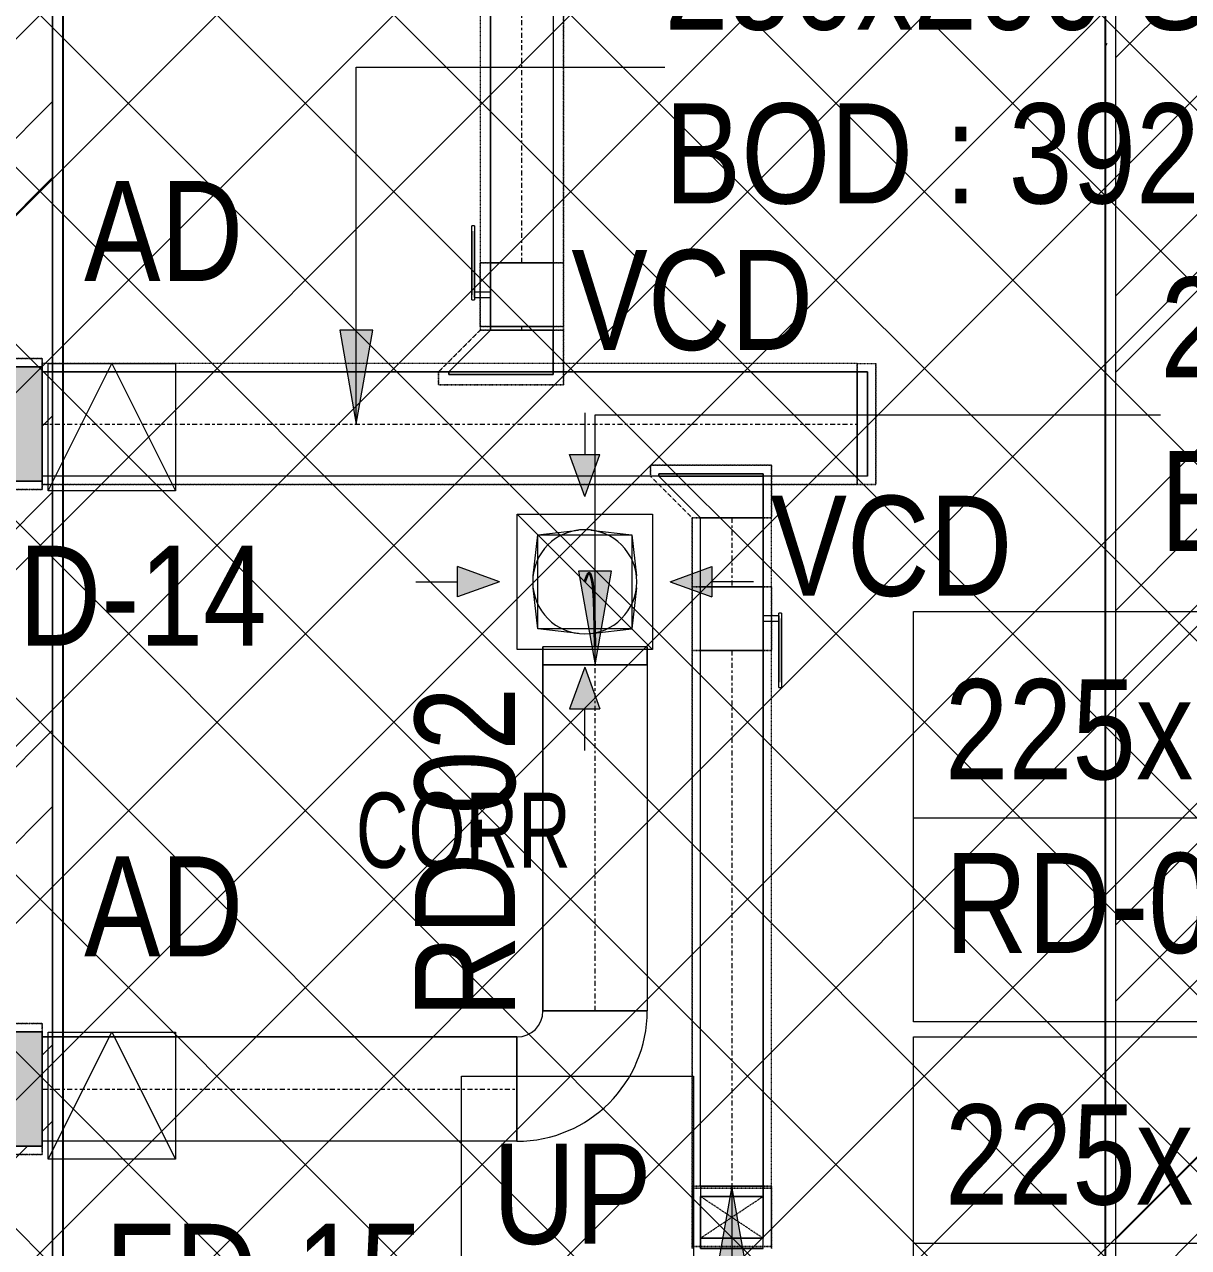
# Model space of a CAD drawing. Header units: inches. Extents: x -83664 to 20107, y -47222 to 19398.
# Drawn here: x -45640 to -42847, y -33235 to -30301 of the extents above; entities that cross this region are included whole.
import ezdxf

# ---------------------------------------------------------------- set-up
doc = ezdxf.new("R2010")
doc.units = ezdxf.units.IN
doc.header["$MEASUREMENT"] = 0
for name, pattern in [('Center', [29.999999, 12, -6, 6, -6]), ('Hidden 0_50', [1.0584, 0.5292, -0.5292]), ('Hidden 1_5', [2.2, 1.5, -0.7])]:
    doc.linetypes.add(name, pattern=pattern)
for name, color, linetype, lineweight, true_color in [('A-DETL', 7, 'Continuous', 18, 0x00a600), ('FF ROOM TAG_dwg', 7, 'Continuous', 9, 0x767676), ('M-HVAC-DUCT', 7, 'Continuous', 9, 0xffe97f)]:
    doc.layers.add(name, color=color, linetype=linetype, lineweight=lineweight, true_color=true_color)
for name, color, linetype, lineweight in [('A-DETL-GENF', 7, 'Continuous', 9), ('A-WALL', 7, 'Continuous', 9), ('A-WALL-PATT', 7, 'Continuous', 25), ('G-ANNO-TEXT', 7, 'Continuous', 9), ('M-HVAC-CDFF', 7, 'Continuous', 9), ('M-HVAC-DUCT-ANNO', 7, 'Continuous', 9), ('M-HVAC-DUCT-CNTR', 7, 'Center', 9), ('M-HVAC-DUCT-IDEN', 7, 'Continuous', 18), ('ROOM TAG', 7, 'Continuous', 9)]:
    doc.layers.add(name, color=color, linetype=linetype, lineweight=lineweight)
doc.styles.add('Arial Narrow_20', font='ARIALN.TTF', dxfattribs={"width": 0.85, "height": 4572})
doc.styles.add('Arial Narrow_21', font='ARIALN.TTF', dxfattribs={"height": 240})
pattern_1 = [(0, (0, 0), (1219.2, 304.8), [50.292, -864.108, 50.292, -864.108, -4876.8]), (0, (0, 0), (1219.2, 304.8), [-1828.8, 50.292, -1778.508, 50.292, -864.108, -2133.6]), (0, (0, 0), (1219.2, 304.8), [-4572, 50.292, -559.308, 50.292, -1473.708]), (120, (457.2, 152.4), (-873.56454, 903.4582), [50.292, -864.108, 50.292, -864.108, -4876.8]), (120, (457.2, 152.4), (-873.56454, 903.4582), [-1828.8, 50.292, -1778.508, 50.292, -864.108, -2133.6]), (120, (457.2, 152.4), (-873.56454, 903.4582), [-4572, 50.292, -559.308, 50.292, -1473.708]), (240, (609.6, 762), (-345.63546, -1208.2582), [50.292, -864.108, 50.292, -864.108, -4876.8]), (240, (609.6, 762), (-345.63546, -1208.2582), [-1828.8, 50.292, -1778.508, 50.292, -864.108, -2133.6]), (240, (609.6, 762), (-345.63546, -1208.2582), [-4572, 50.292, -559.308, 50.292, -1473.708])]
pattern_2 = [(45, (0, 0), (-377.1708, 377.1708), []), (45, (0, 571.5), (-377.1708, 377.1708), [])]

# ---------------------------------------------------------------- blocks, each defined once
blk = doc.blocks.new('M_Rectangular Endcap - Standard-V68-FIRST FLOOR AC CONDITIONING LAYOUT - PART A')
at = {"layer": 'M-HVAC-DUCT', "color": 30, "true_color": 0xff7f00}
for p, q in [((0, 125), (0, -125)), ((0, -125), (0, 125)), ((0, 125), (25, 125)), ((25, 125), (0, 125)), ((25, 125), (25, -125)), ((25, -125), (25, 125)), ((25, -125), (0, -125)), ((25, -125), (0, -125))]:
    blk.add_line(p, q, dxfattribs=at)
blk = doc.blocks.new('M_Rectangular Tap - Beveled - Standard-V84-FIRST FLOOR AC CONDITIONING LAYOUT - PART A')
at = {"layer": 'M-HVAC-DUCT', "color": 30, "true_color": 0xff7f00}
for p, q in [((100, 75), (-6.096, 75)), ((-6.096, 75), (100, 75)), ((-6.096, 75), (-6.096, -175)), ((-6.096, -175), (-6.096, 75)), ((100, 75), (100, -75)), ((100, -75), (100, 75)), ((0, -175), (100, -75)), ((0, -175), (100, -75)), ((-6.096, -175), (0, -175)), ((0, -175), (-6.096, -175))]:
    blk.add_line(p, q, dxfattribs=at)
blk = doc.blocks.new('M_Rectangular Tap - Beveled - Standard-V85-FIRST FLOOR AC CONDITIONING LAYOUT - PART A')
at = {"layer": 'M-HVAC-DUCT', "color": 30, "true_color": 0xff7f00}
for p, q in [((0, 175), (-6.096, 175)), ((-6.096, -75), (-6.096, 175)), ((-6.096, 175), (-6.096, -75)), ((-6.096, 175), (0, 175)), ((100, 75), (0, 175)), ((100, 75), (0, 175)), ((100, 75), (100, -75)), ((100, -75), (100, 75)), ((-6.096, -75), (100, -75)), ((100, -75), (-6.096, -75))]:
    blk.add_line(p, q, dxfattribs=at)
blk = doc.blocks.new('TEMW-ME-DMP-Volume Control Damper - Standard-7421030-FIRST FLOOR AC CONDITIONING LAYOUT - PART A')
at = {"layer": 'M-HVAC-DUCT', "color": 30, "true_color": 0xff7f00}
for p, q in [((-165.1, 113.1), (-165.1, 119.45)), ((-152.4, 119.45), (-165.1, 119.45)), ((0, 119.45), (-152.4, 119.45)), ((-152.4, 119.45), (0, 119.45)), ((12.7, 119.45), (0, 119.45)), ((12.7, 119.45), (12.7, 113.1)), ((-165.1, 113.1), (-152.4, 113.1)), ((0, 113.1), (-152.4, 113.1)), ((-152.4, 113.1), (0, 113.1)), ((-6.35, 75), (-6.35, 113.1)), ((6.35, 113.1), (-6.35, 113.1)), ((6.35, 113.1), (-6.35, 113.1)), ((0, 113.1), (12.7, 113.1)), ((6.35, 113.1), (6.35, 75)), ((-76.2, 75), (-76.2, -75)), ((-76.2, -75), (-76.2, 75)), ((76.2, 75), (-76.2, 75)), ((-76.2, 75), (76.2, 75)), ((-76.2, 75), (76.2, 75)), ((-6.35, 75), (6.35, 75)), ((-6.35, 75), (6.35, 75)), ((76.2, 75), (76.2, -75)), ((76.2, -75), (76.2, 75)), ((-76.2, -75), (76.2, -75)), ((-76.2, -75), (76.2, -75)), ((-76.2, -75), (76.2, -75))]:
    blk.add_line(p, q, dxfattribs=at)
blk = doc.blocks.new('GCE-DA-Fire Damper-Rectangular - Standard-V115-FIRST FLOOR AC CONDITIONING LAYOUT - PART A')
at = {"layer": 'A-DETL-GENF', "true_color": 0xff7f00}
blk.add_hatch(color=30, dxfattribs=at).paths.add_polyline_path([(75, -137), (-75, -137), (-75, 137), (75, 137)])
at = {"layer": 'A-DETL-GENF', "color": 30, "true_color": 0xff7f00}
for p, q in [((75, 137), (-75, 137)), ((-75, 137), (-75, -137)), ((75, -137), (75, 137)), ((-75, -137), (75, -137))]:
    blk.add_line(p, q, dxfattribs=at)
at = {"layer": 'M-HVAC-DUCT', "color": 30, "true_color": 0xff7f00}
for p, q in [((-75, -137), (-75, 137)), ((-75, 137), (75, 137)), ((75, 137), (75, -137)), ((75, -137), (-75, -137))]:
    blk.add_line(p, q, dxfattribs=at)
blk = doc.blocks.new('GCE-AT-Return Air Rectangular Diffuser - 225x225-V81-FIRST FLOOR AC CONDITIONING LAYOUT - PART A')
at = {"layer": 'A-DETL-GENF', "true_color": 0xff00ff}
for points in [[(0, 205), (36.4, 305), (-36.4, 305)], [(-305, -36.4), (-205, 0), (-305, 36.4)], [(305, -36.4), (305, 36.4), (205, 0)], [(36.4, -305), (0, -205), (-36.4, -305)]]:
    blk.add_hatch(color=6, dxfattribs=at).paths.add_polyline_path(points)
at = {"layer": 'A-DETL-GENF', "color": 6, "true_color": 0xff00ff}
for p, q in [((0, 405), (0, 305)), ((0, 205), (-36.4, 305)), ((-36.4, 305), (36.4, 305)), ((0, 205), (36.4, 305)), ((-162.5, 162.5), (162.5, 162.5)), ((-162.5, -162.5), (-162.5, 162.5)), ((-162.5, 162.5), (162.5, -162.5)), ((162.5, 162.5), (162.5, -162.5)), ((-205, 0), (-305, 36.4)), ((-305, -36.4), (-305, 36.4)), ((205, 0), (305, 36.4)), ((305, 36.4), (305, -36.4)), ((405, 0), (305, 0)), ((-405, 0), (-305, 0)), ((-205, 0), (-305, -36.4)), ((205, 0), (305, -36.4)), ((162.5, -162.5), (-162.5, -162.5)), ((0, -205), (-36.4, -305)), ((0, -205), (36.4, -305)), ((-36.4, -305), (36.4, -305)), ((0, -405), (0, -305))]:
    blk.add_line(p, q, dxfattribs=at)
blk = doc.blocks.new('GCE-DA-Fire Damper-Rectangular - Standard-8295433-FIRST FLOOR AC CONDITIONING LAYOUT - PART A')
at = {"layer": 'A-DETL-GENF', "true_color": 0xff00ff}
blk.add_hatch(color=6, dxfattribs=at).paths.add_polyline_path([(75, -137), (-75, -137), (-75, 137), (75, 137)])
at = {"layer": 'A-DETL-GENF', "color": 6, "true_color": 0xff00ff}
for p, q in [((75, 137), (-75, 137)), ((-75, 137), (-75, -137)), ((75, -137), (75, 137)), ((-75, -137), (75, -137))]:
    blk.add_line(p, q, dxfattribs=at)
at = {"layer": 'M-HVAC-DUCT', "color": 6, "true_color": 0xff00ff}
for p, q in [((-75, -137), (-75, 137)), ((-75, 137), (75, 137)), ((75, 137), (75, -137)), ((75, -137), (-75, -137))]:
    blk.add_line(p, q, dxfattribs=at)
blk = doc.blocks.new('M_Rectangular Elbow - Radius - 0_75 W-7691969-FIRST FLOOR AC CONDITIONING LAYOUT - PART A')
at = {"layer": 'M-HVAC-DUCT', "color": 30, "true_color": 0xff7f00}
for p, q in [((107588.7, 65284.9), (107438.7, 65284.9)), ((107438.7, 65284.9), (107588.7, 65284.9)), ((107438.7, 65284.9), (107438.7, 65259.9)), ((107438.7, 65284.9), (107438.7, 65159.9)), ((107588.7, 65259.9), (107588.7, 65284.9)), ((107588.7, 65284.9), (107588.7, 65159.9)), ((107438.7, 65159.9), (107438.7, 65259.9)), ((107438.7, 65259.9), (107588.7, 65259.9)), ((107588.7, 65259.9), (107588.7, 65159.9)), ((107438.7, 65159.9), (107588.7, 65159.9)), ((107588.7, 65159.9), (107438.7, 65159.9))]:
    blk.add_line(p, q, dxfattribs=at)
blk = doc.blocks.new('M_Rectangular Elbow - Radius - 0_75 W-V146-FIRST FLOOR AC CONDITIONING LAYOUT - PART A')
at = {"layer": 'M-HVAC-DUCT', "color": 30, "true_color": 0xff7f00}
for p, q in [((107588.7, 65259.9), (107438.7, 65259.9)), ((107438.7, 65259.9), (107438.7, 65159.9)), ((107438.7, 65134.9), (107438.7, 65259.9)), ((107588.7, 65159.9), (107588.7, 65259.9)), ((107588.7, 65134.9), (107588.7, 65259.9)), ((107588.7, 65159.9), (107438.7, 65159.9)), ((107438.7, 65159.9), (107588.7, 65159.9)), ((107438.7, 65159.9), (107438.7, 65134.9)), ((107438.7, 65134.9), (107588.7, 65134.9)), ((107588.7, 65134.9), (107438.7, 65134.9)), ((107588.7, 65134.9), (107588.7, 65159.9))]:
    blk.add_line(p, q, dxfattribs=at)
blk = doc.blocks.new('M_Rec Elbow - Radius - 0_75W-V147-FIRST FLOOR AC CONDITIONING LAYOUT - PART A')
at = {"layer": 'M-HVAC-DUCT', "color": 6, "true_color": 0xff00ff}
for p, q in [((-125, 187.5), (125, 187.5)), ((125, 187.5), (-125, 187.5)), ((-187.5, 125), (-187.5, -125)), ((-187.5, -125), (-187.5, 125))]:
    blk.add_line(p, q, dxfattribs=at)
for radius in [62.5, 62.5, 312.5, 312.5]:
    blk.add_arc((-187.5, 187.5), radius, 270, 0, dxfattribs=at)
blk = doc.blocks.new('M_Rec to Rnd Transition - Angle - 60 Degree-V148-FIRST FLOOR AC CONDITIONING LAYOUT - PART A')
at = {"layer": 'M-HVAC-DUCT', "color": 6, "true_color": 0xff00ff}
for p, q in [((0, 125), (43.3, 125)), ((43.3, 125), (0, 125)), ((0, 125), (0, -125)), ((0, -125), (0, 125)), ((43.3, 0), (43.3, 125)), ((43.3, 0), (43.3, 125)), ((43.3, -125), (43.3, 0)), ((43.3, -125), (43.3, 0)), ((0, -125), (43.3, -125)), ((43.3, -125), (0, -125))]:
    blk.add_line(p, q, dxfattribs=at)
blk = doc.blocks.new('M_Rectangular to Round Transition - Angle - 45 Degree-V149-FIRST FLOOR AC CONDITIONING LAYOUT - PART A')
at = {"layer": 'M-HVAC-DUCT', "color": 6, "true_color": 0xff00ff}
for p, q in [((107036.9, 66749), (107048.5, 66846.8)), ((107048.5, 66846.8), (107146.2, 66858.4)), ((107048.5, 66846.8), (107273.5, 66846.8)), ((107048.5, 66621.8), (107048.5, 66846.8)), ((107175.8, 66858.4), (107273.5, 66846.8)), ((107273.5, 66846.8), (107285.1, 66749)), ((107273.5, 66846.8), (107273.5, 66621.8)), ((107048.5, 66621.8), (107036.9, 66719.5)), ((107285.1, 66719.5), (107273.5, 66621.8)), ((107146.2, 66610.1), (107048.5, 66621.8)), ((107273.5, 66621.8), (107048.5, 66621.8)), ((107175.8, 66610.1), (107273.5, 66621.8))]:
    blk.add_line(p, q, dxfattribs=at)
for start, end in [(90, 180), (0, 90), (180, 270), (270, 0)]:
    blk.add_arc((107161, 66734.3), 125, start, end, dxfattribs=at)
blk = doc.blocks.new('TEMW-SMBZ-HO-BM-HVAC-00002_rvt-1-FIRST FLOOR AC CONDITIONING LAYOUT - PART A')
at = {"layer": 'M-HVAC-DUCT', "color": 30, "linetype": 'Hidden 0_50', "true_color": 0xff7f00}
for p, q in [((106909.8, 68799.2), (106909.8, 67499.2)), ((106909.8, 68799.2), (106909.8, 67499.2)), ((107109.8, 67499.2), (107109.8, 68799.2)), ((107109.8, 68799.2), (107109.8, 67499.2)), ((107109.8, 67499.2), (106909.8, 67499.2)), ((106909.8, 67499.2), (107109.8, 67499.2)), ((107109.8, 67499.2), (106909.8, 67499.2)), ((106909.8, 67499.2), (106909.8, 67346.8)), ((106909.8, 67346.8), (106909.8, 67499.2)), ((106909.8, 67499.2), (107109.8, 67499.2)), ((107109.8, 67346.8), (107109.8, 67499.2)), ((107109.8, 67499.2), (107109.8, 67346.8)), ((106809.8, 67237.6), (106909.8, 67337.6)), ((106909.8, 67337.6), (106809.8, 67237.6)), ((106909.8, 67346.8), (107109.8, 67346.8)), ((107109.8, 67346.8), (106909.8, 67346.8)), ((107109.8, 67346.8), (106909.8, 67346.8)), ((106909.8, 67346.8), (107109.8, 67346.8)), ((106909.8, 67346.8), (106909.8, 67337.6)), ((106909.8, 67346.8), (106909.8, 67337.6)), ((106909.8, 67337.6), (107109.8, 67337.6)), ((107109.8, 67337.6), (106909.8, 67337.6)), ((107109.8, 67337.6), (106909.8, 67337.6)), ((106909.8, 67337.6), (107109.8, 67337.6)), ((107109.8, 67337.6), (107109.8, 67346.8)), ((107109.8, 67346.8), (107109.8, 67337.6)), ((107109.8, 67337.6), (107109.8, 67206.5)), ((107109.8, 67206.5), (107109.8, 67337.6)), ((105859.4, 67269.6), (105709.4, 67269.6)), ((105709.4, 67269.6), (105859.4, 67269.6)), ((105859.4, 66955.6), (105859.4, 67269.6)), ((105859.4, 67269.6), (105859.4, 66955.6)), ((105859.4, 66967.6), (105859.4, 67257.6)), ((105859.4, 67257.6), (105859.4, 66967.6)), ((107814.2, 67257.6), (105859.4, 67257.6)), ((107814.2, 67257.6), (105859.4, 67257.6)), ((107814.2, 66967.6), (107814.2, 67257.6)), ((107814.2, 67257.6), (107814.2, 66967.6)), ((107814.2, 66967.6), (107814.2, 67257.6)), ((107814.2, 67257.6), (107814.2, 66967.6)), ((107814.2, 67257.6), (107859.2, 67257.6)), ((107814.2, 67257.6), (107859.2, 67257.6)), ((107859.2, 66967.6), (107859.2, 67257.6)), ((107859.2, 67257.6), (107859.2, 66967.6)), ((106809.8, 67206.5), (106809.8, 67237.6)), ((106809.8, 67237.6), (106809.8, 67206.5)), ((107109.8, 67206.5), (106809.8, 67206.5)), ((106809.8, 67206.5), (107109.8, 67206.5)), ((107318.7, 66987.6), (107318.7, 67013.7)), ((107318.7, 67013.7), (107608.7, 67013.7)), ((107608.7, 67013.7), (107318.7, 67013.7)), ((107318.7, 67013.7), (107318.7, 66987.6)), ((107608.7, 67013.7), (107608.7, 66887.6)), ((107608.7, 66887.6), (107608.7, 67013.7)), ((107418.7, 66887.6), (107318.7, 66987.6)), ((107318.7, 66987.6), (107418.7, 66887.6)), ((105709.4, 66955.6), (105859.4, 66955.6)), ((105859.4, 66955.6), (105709.4, 66955.6)), ((105859.4, 66967.6), (107814.2, 66967.6)), ((107814.2, 66967.6), (105859.4, 66967.6)), ((107859.2, 66967.6), (107814.2, 66967.6)), ((107814.2, 66967.6), (107859.2, 66967.6)), ((107608.7, 66887.6), (107418.7, 66887.6)), ((107418.7, 66887.6), (107608.7, 66887.6)), ((107418.7, 66887.6), (107608.7, 66887.6)), ((107608.7, 66887.6), (107418.7, 66887.6)), ((107418.7, 66887.6), (107418.7, 66722.3)), ((107418.7, 66722.3), (107418.7, 66887.6)), ((107608.7, 66722.3), (107608.7, 66887.6)), ((107608.7, 66722.3), (107608.7, 66887.6)), ((107608.7, 66722.3), (107418.7, 66722.3)), ((107418.7, 66722.3), (107418.7, 66569.9)), ((107418.7, 66569.9), (107418.7, 66722.3)), ((107418.7, 66722.3), (107608.7, 66722.3)), ((107418.7, 66722.3), (107608.7, 66722.3)), ((107608.7, 66722.3), (107418.7, 66722.3)), ((107608.7, 66569.9), (107608.7, 66722.3)), ((107608.7, 66722.3), (107608.7, 66569.9)), ((107418.7, 66569.9), (107608.7, 66569.9)), ((107608.7, 66569.9), (107418.7, 66569.9)), ((107418.7, 66569.9), (107418.7, 65284.9)), ((107418.7, 65284.9), (107418.7, 66569.9)), ((107418.7, 66569.9), (107608.7, 66569.9)), ((107608.7, 66569.9), (107418.7, 66569.9)), ((107608.7, 65284.9), (107608.7, 66569.9)), ((107608.7, 65284.9), (107608.7, 66569.9)), ((107418.7, 65284.9), (107608.7, 65284.9)), ((107608.7, 65284.9), (107418.7, 65284.9)), ((107418.7, 65284.9), (107418.7, 65139.9)), ((107418.7, 65279.9), (107418.7, 65284.9)), ((107418.7, 65284.9), (107608.7, 65284.9)), ((107418.7, 65284.9), (107608.7, 65284.9)), ((107418.7, 65279.9), (107418.7, 65139.9)), ((107608.7, 65279.9), (107418.7, 65279.9)), ((107608.7, 65279.9), (107418.7, 65279.9)), ((107418.7, 65279.9), (107418.7, 65139.9)), ((107418.7, 65139.9), (107418.7, 65279.9)), ((107418.7, 65279.9), (107608.7, 65279.9)), ((107418.7, 65139.9), (107418.7, 65279.9)), ((107418.7, 65279.9), (107418.7, 65134.9)), ((107608.7, 65279.9), (107418.7, 65279.9)), ((107608.7, 65284.9), (107608.7, 65279.9)), ((107608.7, 65139.9), (107608.7, 65284.9)), ((107608.7, 65139.9), (107608.7, 65279.9)), ((107608.7, 65139.9), (107608.7, 65279.9)), ((107608.7, 65279.9), (107608.7, 65139.9)), ((107608.7, 65134.9), (107608.7, 65279.9)), ((107608.7, 65279.9), (107608.7, 65139.9)), ((107418.7, 65139.9), (107608.7, 65139.9)), ((107418.7, 65139.9), (107608.7, 65139.9)), ((107418.7, 65139.9), (107608.7, 65139.9)), ((107608.7, 65139.9), (107418.7, 65139.9)), ((107608.7, 65139.9), (107418.7, 65139.9)), ((107418.7, 65134.9), (107418.7, 65139.9)), ((107608.7, 65139.9), (107418.7, 65139.9)), ((107608.7, 65139.9), (107608.7, 65134.9))]:
    blk.add_line(p, q, dxfattribs=at)
at = {"layer": 'M-HVAC-DUCT', "color": 30, "true_color": 0xff7f00}
for p, q in [((106934.8, 67499.2), (106934.8, 68799.2)), ((106934.8, 68799.2), (106934.8, 67499.2)), ((107084.8, 68799.2), (107084.8, 67499.2)), ((107084.8, 68799.2), (107084.8, 67499.2)), ((106934.8, 67499.2), (107084.8, 67499.2)), ((107084.8, 67499.2), (106934.8, 67499.2)), ((106934.8, 67346.8), (107084.8, 67346.8)), ((107084.8, 67346.8), (106934.8, 67346.8)), ((106934.8, 67337.6), (106934.8, 67346.8)), ((106934.8, 67346.8), (106934.8, 67337.6)), ((106934.8, 67337.6), (107084.8, 67337.6)), ((107084.8, 67337.6), (106934.8, 67337.6)), ((107084.8, 67346.8), (107084.8, 67337.6)), ((107084.8, 67346.8), (107084.8, 67337.6)), ((105859.4, 67237.6), (105859.4, 66987.6)), ((105859.4, 66987.6), (105859.4, 67237.6)), ((105859.4, 67237.6), (107814.2, 67237.6)), ((107814.2, 67237.6), (105859.4, 67237.6)), ((106834.8, 67231.5), (106834.8, 67237.6)), ((107084.8, 67237.6), (106834.8, 67237.6)), ((106834.8, 67237.6), (107084.8, 67237.6)), ((106834.8, 67237.6), (106834.8, 67231.5)), ((107084.8, 67231.5), (106834.8, 67231.5)), ((106834.8, 67231.5), (107084.8, 67231.5)), ((107084.8, 67237.6), (107084.8, 67231.5)), ((107084.8, 67231.5), (107084.8, 67237.6)), ((107814.2, 67237.6), (107814.2, 66987.6)), ((107814.2, 66987.6), (107814.2, 67237.6)), ((107814.2, 66987.6), (105859.4, 66987.6)), ((107814.2, 66987.6), (105859.4, 66987.6)), ((107338.7, 66987.6), (107338.7, 66993.7)), ((107338.7, 66993.7), (107588.7, 66993.7)), ((107588.7, 66993.7), (107338.7, 66993.7)), ((107338.7, 66993.7), (107338.7, 66987.6)), ((107338.7, 66987.6), (107588.7, 66987.6)), ((107338.7, 66987.6), (107588.7, 66987.6)), ((107588.7, 66993.7), (107588.7, 66987.6)), ((107588.7, 66987.6), (107588.7, 66993.7)), ((107588.7, 66887.6), (107438.7, 66887.6)), ((107438.7, 66887.6), (107588.7, 66887.6)), ((107438.7, 66722.3), (107438.7, 66887.6)), ((107438.7, 66722.3), (107438.7, 66887.6)), ((107588.7, 66887.6), (107588.7, 66722.3)), ((107588.7, 66722.3), (107588.7, 66887.6)), ((107588.7, 66722.3), (107438.7, 66722.3)), ((107438.7, 66722.3), (107588.7, 66722.3)), ((107588.7, 66569.9), (107438.7, 66569.9)), ((107438.7, 66569.9), (107588.7, 66569.9)), ((107438.7, 65284.9), (107438.7, 66569.9)), ((107438.7, 65284.9), (107438.7, 66569.9)), ((107588.7, 66569.9), (107588.7, 65284.9)), ((107588.7, 65284.9), (107588.7, 66569.9)), ((107588.7, 65284.9), (107438.7, 65284.9)), ((107438.7, 65284.9), (107588.7, 65284.9))]:
    blk.add_line(p, q, dxfattribs=at)
at = {"layer": 'M-HVAC-DUCT', "color": 6, "true_color": 0xff00ff}
for p, q in [((107060.7, 66535), (107310.7, 66535)), ((107310.7, 66535), (107060.7, 66535)), ((107060.7, 65705), (107060.7, 66535)), ((107060.7, 66535), (107060.7, 65705)), ((107310.7, 66535), (107310.7, 65705)), ((107310.7, 66535), (107310.7, 65705)), ((107060.7, 65705), (107310.7, 65705)), ((107310.7, 65705), (107060.7, 65705)), ((105859.4, 65642.5), (105859.4, 65392.5)), ((105859.4, 65392.5), (105859.4, 65642.5)), ((105859.4, 65642.5), (106998.2, 65642.5)), ((106998.2, 65642.5), (105859.4, 65642.5)), ((106998.2, 65642.5), (106998.2, 65392.5)), ((106998.2, 65392.5), (106998.2, 65642.5)), ((106998.2, 65392.5), (105859.4, 65392.5)), ((106998.2, 65392.5), (105859.4, 65392.5))]:
    blk.add_line(p, q, dxfattribs=at)
at = {"layer": 'M-HVAC-DUCT', "color": 6, "linetype": 'Hidden 0_50', "true_color": 0xff00ff}
for p, q in [((105859.4, 65674.5), (105709.4, 65674.5)), ((105709.4, 65674.5), (105859.4, 65674.5)), ((105859.4, 65360.5), (105859.4, 65674.5)), ((105859.4, 65674.5), (105859.4, 65360.5)), ((105709.4, 65360.5), (105859.4, 65360.5)), ((105859.4, 65360.5), (105709.4, 65360.5))]:
    blk.add_line(p, q, dxfattribs=at)
at = {"layer": 'M-HVAC-DUCT-ANNO', "color": 30, "linetype": 'Hidden 1_5', "true_color": 0xff7f00}
for p, q in [((107588.7, 65259.9), (107438.7, 65259.9)), ((107438.7, 65259.9), (107438.7, 65159.9)), ((107438.7, 65159.9), (107588.7, 65259.9)), ((107588.7, 65159.9), (107438.7, 65259.9)), ((107588.7, 65159.9), (107588.7, 65259.9)), ((107438.7, 65159.9), (107588.7, 65159.9))]:
    blk.add_line(p, q, dxfattribs=at)
at = {"layer": 'M-HVAC-DUCT-CNTR', "color": 30, "true_color": 0xff7f00}
for p, q in [((107009.8, 67499.2), (107009.8, 68799.2)), ((107009.8, 67337.6), (107009.8, 67346.8)), ((105859.4, 67112.6), (107814.2, 67112.6)), ((107513.7, 66887.6), (107513.7, 66722.3)), ((107513.7, 66569.9), (107513.7, 65284.9))]:
    blk.add_line(p, q, dxfattribs=at)
at = {"layer": 'M-HVAC-DUCT-CNTR', "color": 6, "true_color": 0xff00ff}
for p, q in [((107185.7, 65705), (107185.7, 66535)), ((105859.4, 65517.5), (106998.2, 65517.5))]:
    blk.add_line(p, q, dxfattribs=at)
at = {"layer": 'M-HVAC-DUCT-CNTR', "color": 6, "linetype": 'Continuous', "lineweight": 35, "true_color": 0xff00ff}
blk.add_open_spline([(107185.7, 66578.3), (107185.7, 66839.2), (107161, 66734.3), (107161, 66734.3)], degree=3, dxfattribs=at)
at = {"layer": 'M-HVAC-CDFF', "color": 6, "linetype": 'Hidden 0_50', "lineweight": 9, "true_color": 0xff00ff}
blk.add_blockref('GCE-AT-Return Air Rectangular Diffuser - 225x225-V81-FIRST FLOOR AC CONDITIONING LAYOUT - PART A', (107161, 66734.3), dxfattribs=at)
at = {"layer": 'M-HVAC-DUCT', "color": 6, "linetype": 'Hidden 0_50', "lineweight": 9, "true_color": 0xff00ff, "extrusion": (0, 0, -1)}
for name, p, rotation in [('TEMW-ME-DMP-Volume Control Damper - Standard-7421030-FIRST FLOOR AC CONDITIONING LAYOUT - PART A', (-107009.8, 67423), 270), ('M_Rectangular Tap - Beveled - Standard-V84-FIRST FLOOR AC CONDITIONING LAYOUT - PART A', (-107009.8, 67237.6), 90), ('M_Rectangular Tap - Beveled - Standard-V85-FIRST FLOOR AC CONDITIONING LAYOUT - PART A', (-107513.7, 66987.6), 270), ('TEMW-ME-DMP-Volume Control Damper - Standard-7421030-FIRST FLOOR AC CONDITIONING LAYOUT - PART A', (-107513.7, 66646.1), 90)]:
    blk.add_blockref(name, p, dxfattribs=dict(at, rotation=rotation))
for name, p in [('GCE-DA-Fire Damper-Rectangular - Standard-V115-FIRST FLOOR AC CONDITIONING LAYOUT - PART A', (-105784.4, 67112.6)), ('GCE-DA-Fire Damper-Rectangular - Standard-8295433-FIRST FLOOR AC CONDITIONING LAYOUT - PART A', (-105784.4, 65517.5))]:
    blk.add_blockref(name, p, dxfattribs=at)
at = {"layer": 'M-HVAC-DUCT', "color": 6, "linetype": 'Hidden 0_50', "lineweight": 9, "true_color": 0xff00ff}
for name, p in [('M_Rectangular Endcap - Standard-V68-FIRST FLOOR AC CONDITIONING LAYOUT - PART A', (107814.2, 67112.6)), ('M_Rectangular to Round Transition - Angle - 45 Degree-V149-FIRST FLOOR AC CONDITIONING LAYOUT - PART A', (0, 0)), ('M_Rec Elbow - Radius - 0_75W-V147-FIRST FLOOR AC CONDITIONING LAYOUT - PART A', (107185.7, 65517.5)), ('M_Rectangular Elbow - Radius - 0_75 W-7691969-FIRST FLOOR AC CONDITIONING LAYOUT - PART A', (0, 0)), ('M_Rectangular Elbow - Radius - 0_75 W-V146-FIRST FLOOR AC CONDITIONING LAYOUT - PART A', (0, 0))]:
    blk.add_blockref(name, p, dxfattribs=at)
at = {"layer": 'M-HVAC-DUCT', "color": 6, "linetype": 'Hidden 0_50', "lineweight": 9, "true_color": 0xff00ff, "rotation": 90}
blk.add_blockref('M_Rec to Rnd Transition - Angle - 60 Degree-V148-FIRST FLOOR AC CONDITIONING LAYOUT - PART A', (107185.7, 66535), dxfattribs=at)
blk = doc.blocks.new('TEMW-SMBZ-HO-BM-HVAC-00002_rvt-2-FIRST FLOOR AC CONDITIONING LAYOUT - PART A')
at = {"layer": 'M-HVAC-DUCT', "color": 30, "linetype": 'Hidden 0_50', "true_color": 0xff7f00}
for p, q in [((106909.8, 68799.2), (106909.8, 67499.2)), ((106909.8, 68799.2), (106909.8, 67499.2)), ((107109.8, 67499.2), (107109.8, 68799.2)), ((107109.8, 68799.2), (107109.8, 67499.2)), ((107109.8, 67499.2), (106909.8, 67499.2)), ((106909.8, 67499.2), (107109.8, 67499.2)), ((107109.8, 67499.2), (106909.8, 67499.2)), ((106909.8, 67499.2), (106909.8, 67346.8)), ((106909.8, 67346.8), (106909.8, 67499.2)), ((106909.8, 67499.2), (107109.8, 67499.2)), ((107109.8, 67346.8), (107109.8, 67499.2)), ((107109.8, 67499.2), (107109.8, 67346.8)), ((106809.8, 67237.6), (106909.8, 67337.6)), ((106909.8, 67337.6), (106809.8, 67237.6)), ((106909.8, 67346.8), (107109.8, 67346.8)), ((107109.8, 67346.8), (106909.8, 67346.8)), ((107109.8, 67346.8), (106909.8, 67346.8)), ((106909.8, 67346.8), (107109.8, 67346.8)), ((106909.8, 67346.8), (106909.8, 67337.6)), ((106909.8, 67346.8), (106909.8, 67337.6)), ((106909.8, 67337.6), (107109.8, 67337.6)), ((107109.8, 67337.6), (106909.8, 67337.6)), ((107109.8, 67337.6), (106909.8, 67337.6)), ((106909.8, 67337.6), (107109.8, 67337.6)), ((107109.8, 67337.6), (107109.8, 67346.8)), ((107109.8, 67346.8), (107109.8, 67337.6)), ((107109.8, 67337.6), (107109.8, 67206.5)), ((107109.8, 67206.5), (107109.8, 67337.6)), ((105859.4, 67269.6), (105709.4, 67269.6)), ((105709.4, 67269.6), (105859.4, 67269.6)), ((105859.4, 66955.6), (105859.4, 67269.6)), ((105859.4, 67269.6), (105859.4, 66955.6)), ((105859.4, 66967.6), (105859.4, 67257.6)), ((105859.4, 67257.6), (105859.4, 66967.6)), ((107814.2, 67257.6), (105859.4, 67257.6)), ((107814.2, 67257.6), (105859.4, 67257.6)), ((107814.2, 66967.6), (107814.2, 67257.6)), ((107814.2, 67257.6), (107814.2, 66967.6)), ((107814.2, 66967.6), (107814.2, 67257.6)), ((107814.2, 67257.6), (107814.2, 66967.6)), ((107814.2, 67257.6), (107859.2, 67257.6)), ((107814.2, 67257.6), (107859.2, 67257.6)), ((107859.2, 66967.6), (107859.2, 67257.6)), ((107859.2, 67257.6), (107859.2, 66967.6)), ((106809.8, 67206.5), (106809.8, 67237.6)), ((106809.8, 67237.6), (106809.8, 67206.5)), ((107109.8, 67206.5), (106809.8, 67206.5)), ((106809.8, 67206.5), (107109.8, 67206.5)), ((107318.7, 66987.6), (107318.7, 67013.7)), ((107318.7, 67013.7), (107608.7, 67013.7)), ((107608.7, 67013.7), (107318.7, 67013.7)), ((107318.7, 67013.7), (107318.7, 66987.6)), ((107608.7, 67013.7), (107608.7, 66887.6)), ((107608.7, 66887.6), (107608.7, 67013.7)), ((107418.7, 66887.6), (107318.7, 66987.6)), ((107318.7, 66987.6), (107418.7, 66887.6)), ((105709.4, 66955.6), (105859.4, 66955.6)), ((105859.4, 66955.6), (105709.4, 66955.6)), ((105859.4, 66967.6), (107814.2, 66967.6)), ((107814.2, 66967.6), (105859.4, 66967.6)), ((107859.2, 66967.6), (107814.2, 66967.6)), ((107814.2, 66967.6), (107859.2, 66967.6)), ((107608.7, 66887.6), (107418.7, 66887.6)), ((107418.7, 66887.6), (107608.7, 66887.6)), ((107418.7, 66887.6), (107608.7, 66887.6)), ((107608.7, 66887.6), (107418.7, 66887.6)), ((107418.7, 66887.6), (107418.7, 66722.3)), ((107418.7, 66722.3), (107418.7, 66887.6)), ((107608.7, 66722.3), (107608.7, 66887.6)), ((107608.7, 66722.3), (107608.7, 66887.6)), ((107608.7, 66722.3), (107418.7, 66722.3)), ((107418.7, 66722.3), (107418.7, 66569.9)), ((107418.7, 66569.9), (107418.7, 66722.3)), ((107418.7, 66722.3), (107608.7, 66722.3)), ((107418.7, 66722.3), (107608.7, 66722.3)), ((107608.7, 66722.3), (107418.7, 66722.3)), ((107608.7, 66569.9), (107608.7, 66722.3)), ((107608.7, 66722.3), (107608.7, 66569.9)), ((107418.7, 66569.9), (107608.7, 66569.9)), ((107608.7, 66569.9), (107418.7, 66569.9)), ((107418.7, 66569.9), (107418.7, 65284.9)), ((107418.7, 65284.9), (107418.7, 66569.9)), ((107418.7, 66569.9), (107608.7, 66569.9)), ((107608.7, 66569.9), (107418.7, 66569.9)), ((107608.7, 65284.9), (107608.7, 66569.9)), ((107608.7, 65284.9), (107608.7, 66569.9)), ((107418.7, 65284.9), (107608.7, 65284.9)), ((107608.7, 65284.9), (107418.7, 65284.9)), ((107418.7, 65284.9), (107418.7, 65139.9)), ((107418.7, 65279.9), (107418.7, 65284.9)), ((107418.7, 65284.9), (107608.7, 65284.9)), ((107418.7, 65284.9), (107608.7, 65284.9)), ((107418.7, 65279.9), (107418.7, 65139.9)), ((107608.7, 65279.9), (107418.7, 65279.9)), ((107608.7, 65279.9), (107418.7, 65279.9)), ((107418.7, 65279.9), (107418.7, 65139.9)), ((107418.7, 65139.9), (107418.7, 65279.9)), ((107418.7, 65279.9), (107608.7, 65279.9)), ((107418.7, 65139.9), (107418.7, 65279.9)), ((107418.7, 65279.9), (107418.7, 65134.9)), ((107608.7, 65279.9), (107418.7, 65279.9)), ((107608.7, 65284.9), (107608.7, 65279.9)), ((107608.7, 65139.9), (107608.7, 65284.9)), ((107608.7, 65139.9), (107608.7, 65279.9)), ((107608.7, 65139.9), (107608.7, 65279.9)), ((107608.7, 65279.9), (107608.7, 65139.9)), ((107608.7, 65134.9), (107608.7, 65279.9)), ((107608.7, 65279.9), (107608.7, 65139.9)), ((107418.7, 65139.9), (107608.7, 65139.9)), ((107418.7, 65139.9), (107608.7, 65139.9)), ((107418.7, 65139.9), (107608.7, 65139.9)), ((107608.7, 65139.9), (107418.7, 65139.9)), ((107608.7, 65139.9), (107418.7, 65139.9)), ((107418.7, 65134.9), (107418.7, 65139.9)), ((107608.7, 65139.9), (107418.7, 65139.9)), ((107608.7, 65139.9), (107608.7, 65134.9))]:
    blk.add_line(p, q, dxfattribs=at)
at = {"layer": 'M-HVAC-DUCT', "color": 30, "true_color": 0xff7f00}
for p, q in [((106934.8, 67499.2), (106934.8, 68799.2)), ((106934.8, 68799.2), (106934.8, 67499.2)), ((107084.8, 68799.2), (107084.8, 67499.2)), ((107084.8, 68799.2), (107084.8, 67499.2)), ((106934.8, 67499.2), (107084.8, 67499.2)), ((107084.8, 67499.2), (106934.8, 67499.2)), ((106934.8, 67346.8), (107084.8, 67346.8)), ((107084.8, 67346.8), (106934.8, 67346.8)), ((106934.8, 67337.6), (106934.8, 67346.8)), ((106934.8, 67346.8), (106934.8, 67337.6)), ((106934.8, 67337.6), (107084.8, 67337.6)), ((107084.8, 67337.6), (106934.8, 67337.6)), ((107084.8, 67346.8), (107084.8, 67337.6)), ((107084.8, 67346.8), (107084.8, 67337.6)), ((105859.4, 67237.6), (105859.4, 66987.6)), ((105859.4, 66987.6), (105859.4, 67237.6)), ((105859.4, 67237.6), (107814.2, 67237.6)), ((107814.2, 67237.6), (105859.4, 67237.6)), ((106834.8, 67231.5), (106834.8, 67237.6)), ((107084.8, 67237.6), (106834.8, 67237.6)), ((106834.8, 67237.6), (107084.8, 67237.6)), ((106834.8, 67237.6), (106834.8, 67231.5)), ((107084.8, 67231.5), (106834.8, 67231.5)), ((106834.8, 67231.5), (107084.8, 67231.5)), ((107084.8, 67237.6), (107084.8, 67231.5)), ((107084.8, 67231.5), (107084.8, 67237.6)), ((107814.2, 67237.6), (107814.2, 66987.6)), ((107814.2, 66987.6), (107814.2, 67237.6)), ((107814.2, 66987.6), (105859.4, 66987.6)), ((107814.2, 66987.6), (105859.4, 66987.6)), ((107338.7, 66987.6), (107338.7, 66993.7)), ((107338.7, 66993.7), (107588.7, 66993.7)), ((107588.7, 66993.7), (107338.7, 66993.7)), ((107338.7, 66993.7), (107338.7, 66987.6)), ((107338.7, 66987.6), (107588.7, 66987.6)), ((107338.7, 66987.6), (107588.7, 66987.6)), ((107588.7, 66993.7), (107588.7, 66987.6)), ((107588.7, 66987.6), (107588.7, 66993.7)), ((107588.7, 66887.6), (107438.7, 66887.6)), ((107438.7, 66887.6), (107588.7, 66887.6)), ((107438.7, 66722.3), (107438.7, 66887.6)), ((107438.7, 66722.3), (107438.7, 66887.6)), ((107588.7, 66887.6), (107588.7, 66722.3)), ((107588.7, 66722.3), (107588.7, 66887.6)), ((107588.7, 66722.3), (107438.7, 66722.3)), ((107438.7, 66722.3), (107588.7, 66722.3)), ((107588.7, 66569.9), (107438.7, 66569.9)), ((107438.7, 66569.9), (107588.7, 66569.9)), ((107438.7, 65284.9), (107438.7, 66569.9)), ((107438.7, 65284.9), (107438.7, 66569.9)), ((107588.7, 66569.9), (107588.7, 65284.9)), ((107588.7, 65284.9), (107588.7, 66569.9)), ((107588.7, 65284.9), (107438.7, 65284.9)), ((107438.7, 65284.9), (107588.7, 65284.9))]:
    blk.add_line(p, q, dxfattribs=at)
at = {"layer": 'M-HVAC-DUCT', "color": 6, "true_color": 0xff00ff}
for p, q in [((107060.7, 66535), (107310.7, 66535)), ((107310.7, 66535), (107060.7, 66535)), ((107060.7, 65705), (107060.7, 66535)), ((107060.7, 66535), (107060.7, 65705)), ((107310.7, 66535), (107310.7, 65705)), ((107310.7, 66535), (107310.7, 65705)), ((107060.7, 65705), (107310.7, 65705)), ((107310.7, 65705), (107060.7, 65705)), ((105859.4, 65642.5), (105859.4, 65392.5)), ((105859.4, 65392.5), (105859.4, 65642.5)), ((105859.4, 65642.5), (106998.2, 65642.5)), ((106998.2, 65642.5), (105859.4, 65642.5)), ((106998.2, 65642.5), (106998.2, 65392.5)), ((106998.2, 65392.5), (106998.2, 65642.5)), ((106998.2, 65392.5), (105859.4, 65392.5)), ((106998.2, 65392.5), (105859.4, 65392.5))]:
    blk.add_line(p, q, dxfattribs=at)
at = {"layer": 'M-HVAC-DUCT', "color": 6, "linetype": 'Hidden 0_50', "true_color": 0xff00ff}
for p, q in [((105859.4, 65674.5), (105709.4, 65674.5)), ((105709.4, 65674.5), (105859.4, 65674.5)), ((105859.4, 65360.5), (105859.4, 65674.5)), ((105859.4, 65674.5), (105859.4, 65360.5)), ((105709.4, 65360.5), (105859.4, 65360.5)), ((105859.4, 65360.5), (105709.4, 65360.5))]:
    blk.add_line(p, q, dxfattribs=at)
at = {"layer": 'M-HVAC-DUCT-ANNO', "color": 30, "linetype": 'Hidden 1_5', "true_color": 0xff7f00}
for p, q in [((107588.7, 65259.9), (107438.7, 65259.9)), ((107438.7, 65259.9), (107438.7, 65159.9)), ((107438.7, 65159.9), (107588.7, 65259.9)), ((107588.7, 65159.9), (107438.7, 65259.9)), ((107588.7, 65159.9), (107588.7, 65259.9)), ((107438.7, 65159.9), (107588.7, 65159.9))]:
    blk.add_line(p, q, dxfattribs=at)
at = {"layer": 'M-HVAC-DUCT-CNTR', "color": 30, "true_color": 0xff7f00}
for p, q in [((107009.8, 67499.2), (107009.8, 68799.2)), ((107009.8, 67337.6), (107009.8, 67346.8)), ((105859.4, 67112.6), (107814.2, 67112.6)), ((107513.7, 66887.6), (107513.7, 66722.3)), ((107513.7, 66569.9), (107513.7, 65284.9))]:
    blk.add_line(p, q, dxfattribs=at)
at = {"layer": 'M-HVAC-DUCT-CNTR', "color": 6, "true_color": 0xff00ff}
for p, q in [((107185.7, 65705), (107185.7, 66535)), ((105859.4, 65517.5), (106998.2, 65517.5))]:
    blk.add_line(p, q, dxfattribs=at)
at = {"layer": 'M-HVAC-DUCT-CNTR', "color": 6, "linetype": 'Continuous', "lineweight": 35, "true_color": 0xff00ff}
blk.add_open_spline([(107185.7, 66578.3), (107185.7, 66839.2), (107161, 66734.3), (107161, 66734.3)], degree=3, dxfattribs=at)
at = {"layer": 'M-HVAC-CDFF', "color": 6, "linetype": 'Hidden 0_50', "lineweight": 9, "true_color": 0xff00ff}
blk.add_blockref('GCE-AT-Return Air Rectangular Diffuser - 225x225-V81-FIRST FLOOR AC CONDITIONING LAYOUT - PART A', (107161, 66734.3), dxfattribs=at)
at = {"layer": 'M-HVAC-DUCT', "color": 6, "linetype": 'Hidden 0_50', "lineweight": 9, "true_color": 0xff00ff, "extrusion": (0, 0, -1)}
for name, p, rotation in [('TEMW-ME-DMP-Volume Control Damper - Standard-7421030-FIRST FLOOR AC CONDITIONING LAYOUT - PART A', (-107009.8, 67423), 270), ('M_Rectangular Tap - Beveled - Standard-V84-FIRST FLOOR AC CONDITIONING LAYOUT - PART A', (-107009.8, 67237.6), 90), ('M_Rectangular Tap - Beveled - Standard-V85-FIRST FLOOR AC CONDITIONING LAYOUT - PART A', (-107513.7, 66987.6), 270), ('TEMW-ME-DMP-Volume Control Damper - Standard-7421030-FIRST FLOOR AC CONDITIONING LAYOUT - PART A', (-107513.7, 66646.1), 90)]:
    blk.add_blockref(name, p, dxfattribs=dict(at, rotation=rotation))
for name, p in [('GCE-DA-Fire Damper-Rectangular - Standard-V115-FIRST FLOOR AC CONDITIONING LAYOUT - PART A', (-105784.4, 67112.6)), ('GCE-DA-Fire Damper-Rectangular - Standard-8295433-FIRST FLOOR AC CONDITIONING LAYOUT - PART A', (-105784.4, 65517.5))]:
    blk.add_blockref(name, p, dxfattribs=at)
at = {"layer": 'M-HVAC-DUCT', "color": 6, "linetype": 'Hidden 0_50', "lineweight": 9, "true_color": 0xff00ff}
for name, p in [('M_Rectangular Endcap - Standard-V68-FIRST FLOOR AC CONDITIONING LAYOUT - PART A', (107814.2, 67112.6)), ('M_Rectangular to Round Transition - Angle - 45 Degree-V149-FIRST FLOOR AC CONDITIONING LAYOUT - PART A', (0, 0)), ('M_Rec Elbow - Radius - 0_75W-V147-FIRST FLOOR AC CONDITIONING LAYOUT - PART A', (107185.7, 65517.5)), ('M_Rectangular Elbow - Radius - 0_75 W-7691969-FIRST FLOOR AC CONDITIONING LAYOUT - PART A', (0, 0)), ('M_Rectangular Elbow - Radius - 0_75 W-V146-FIRST FLOOR AC CONDITIONING LAYOUT - PART A', (0, 0))]:
    blk.add_blockref(name, p, dxfattribs=at)
at = {"layer": 'M-HVAC-DUCT', "color": 6, "linetype": 'Hidden 0_50', "lineweight": 9, "true_color": 0xff00ff, "rotation": 90}
blk.add_blockref('M_Rec to Rnd Transition - Angle - 60 Degree-V148-FIRST FLOOR AC CONDITIONING LAYOUT - PART A', (107185.7, 66535), dxfattribs=at)
blk = doc.blocks.new('SMBZ_Hospital Arch Model_2026_01_29_rvt-1-FIRST FLOOR AC CONDITIONING LAYOUT - PART A')
at = {"layer": 'A-WALL-PATT', "lineweight": 9, "true_color": 0xbbbbbb}
h = blk.add_hatch(dxfattribs=at)
h.set_pattern_fill('FP_13', color=9, style=0, pattern_type=2)
h.set_pattern_definition(pattern_1)
h.paths.add_polyline_path([(105884.4, 57932.7), (105909.4, 57932.7), (105909.4, 83732.7), (105884.4, 83732.7), (105884.4, 58109.2)])
h = blk.add_hatch(dxfattribs=at)
h.set_pattern_fill('FP_12', color=9, style=0, pattern_type=2)
h.set_pattern_definition(pattern_2)
h.paths.add_polyline_path([(105709.4, 57932.7), (105709.4, 59448.1), (105859.4, 59448.1), (105859.4, 57932.7), (105884.4, 57932.7), (105884.4, 83707.7), (105684.4, 83707.7), (105684.4, 57932.7)])
h.paths.add_polyline_path([(105847.3, 62670.6), (105709.4, 62670.6), (105709.4, 64220.6), (105859.4, 64220.6), (105859.4, 62670.6)])
h.paths.add_polyline_path([(105859.4, 65380.5), (105709.4, 65380.5), (105709.4, 65654.5), (105859.4, 65654.5)])
h.paths.add_polyline_path([(105859.4, 66975.6), (105709.4, 66975.6), (105709.4, 67249.6), (105859.4, 67249.6)])
h.paths.add_polyline_path([(105859.4, 76550.8), (105709.4, 76550.8), (105709.4, 78200.8), (105859.4, 78200.8)])
h.paths.add_polyline_path([(105859.4, 80347.3), (105709.4, 80347.3), (105709.4, 81171.3), (105859.4, 81171.3)])
h = blk.add_hatch(dxfattribs=at)
h.set_pattern_fill('FP_13', color=9, style=0, pattern_type=2)
h.set_pattern_definition(pattern_1)
h.paths.add_polyline_path([(108434.4, 57907.7), (108434.4, 72582.7), (108409.4, 72582.7), (108409.4, 57907.7)])
h = blk.add_hatch(dxfattribs=at)
h.set_pattern_fill('FP_12', color=9, style=0, pattern_type=2)
h.set_pattern_definition(pattern_2)
h.paths.add_polyline_path([(108634.4, 57907.7), (108634.4, 72557.7), (108434.4, 72557.7), (108434.4, 57907.7)])
h = blk.add_hatch(dxfattribs=at)
h.set_pattern_fill('FP_12', color=9, style=0, pattern_type=2)
h.set_pattern_definition(pattern_2)
h.paths.add_polyline_path([(105684.4, 62032.7), (105884.4, 62032.7), (105884.4, 70182.7), (105684.4, 70182.7), (105684.4, 62670.6)])
h.paths.add_polyline_path([(105709.4, 62670.6), (105709.4, 64220.6), (105859.4, 64220.6), (105859.4, 62670.6)])
h.paths.add_polyline_path([(105709.4, 65380.5), (105709.4, 65654.5), (105859.4, 65654.5), (105859.4, 65380.5)])
h.paths.add_polyline_path([(105709.4, 66975.6), (105709.4, 67249.6), (105859.4, 67249.6), (105859.4, 66975.6)])
h = blk.add_hatch(dxfattribs=at)
h.set_pattern_fill('FP_13', color=9, style=0, pattern_type=2)
h.set_pattern_definition(pattern_1)
h.paths.add_polyline_path([(105909.4, 62032.7), (105909.4, 70182.7), (105884.4, 70182.7), (105884.4, 62032.7)])
at = {"layer": 'A-WALL', "color": 9, "lineweight": 25, "true_color": 0xbbbbbb}
for p, q in [((105909.4, 61182.7), (105909.4, 83732.7)), ((108409.4, 72582.7), (108409.4, 61182.7)), ((105909.4, 62032.7), (105909.4, 70182.7))]:
    blk.add_line(p, q, dxfattribs=at)
at = {"layer": 'A-WALL', "color": 9, "true_color": 0xbbbbbb}
for p, q in [((105909.4, 61182.7), (105909.4, 83732.7)), ((105884.4, 61182.7), (105884.4, 83707.7)), ((108409.4, 72582.7), (108409.4, 61182.7)), ((108434.4, 72557.7), (108434.4, 61182.7)), ((105884.4, 70182.7), (105884.4, 62032.7)), ((105909.4, 62032.7), (105909.4, 70182.7))]:
    blk.add_line(p, q, dxfattribs=at)
blk = doc.blocks.new('FF ROOM TAG_dwg-8877209-FIRST FLOOR AC CONDITIONING LAYOUT - PART A')
at = {"layer": 'ROOM TAG', "insert": (721441, 1565443), "char_height": 4572, "width": 15370.9, "attachment_point": 2, "line_spacing_factor": 0.974696, "style": 'Arial Narrow_20'}
blk.add_mtext('CORR', dxfattribs=at)

msp = doc.modelspace()

# ---------------------------------------------------------------- hatches: boundary and pattern name
at = {"layer": 'A-DETL-GENF', "true_color": 0xff0000}
h = msp.add_hatch(dxfattribs=at)
h.set_pattern_fill('FP_59', color=1, style=0, pattern_type=2)
h.set_pattern_definition([(45, (-151456.65, -98372.2), (-212.13203, 212.13203), []), (135, (-151456.65, -98372.2), (-212.13203, -212.13203), [])])
h.paths.add_polyline_path([(-62993, -37189.5), (-27297.3, -37189.5), (-27297.3, -98.4), (-62993, -98.4), (-62993, -33333)])
at = {"layer": 'M-HVAC-DUCT-IDEN', "lineweight": 9}
for points in [[(-44843.8, -31259.6), (-44804.1, -31034.6), (-44883.4, -31034.6)], [(-44271, -31837.3), (-44231.3, -31612.3), (-44310.7, -31612.3)], [(-43942.9, -33087.3), (-43982.6, -33312.3), (-43903.3, -33312.3)]]:
    msp.add_hatch(color=256, dxfattribs=at).paths.add_polyline_path(points)

# ---------------------------------------------------------------- linework, layer by layer
at = {"layer": 'A-DETL', "color": 7, "lineweight": 9}
for p, q in [((-45583.1, -31114.6), (-45277.7, -31114.6)), ((-45583.1, -31420), (-45583.1, -31114.6)), ((-45583.1, -31420), (-45430.4, -31114.6)), ((-45430.4, -31114.6), (-45277.7, -31420)), ((-45277.7, -31114.6), (-45277.7, -31420)), ((-45277.7, -31420), (-45583.1, -31420)), ((-43507.9, -32204.2), (-41227.9, -32204.2)), ((-45583.1, -32717.8), (-45277.7, -32717.8)), ((-45583.1, -33023.1), (-45583.1, -32717.8)), ((-45583.1, -33023.1), (-45430.4, -32717.8)), ((-45430.4, -32717.8), (-45277.7, -33023.1)), ((-45277.7, -32717.8), (-45277.7, -33023.1)), ((-45277.7, -33023.1), (-45583.1, -33023.1)), ((-43507.9, -33224.2), (-41227.9, -33224.2))]:
    msp.add_line(p, q, dxfattribs=at)
at = {"layer": 'G-ANNO-TEXT', "flags": 128}
for points in [[(-43507.1, -31709.2), (-41224.1, -31709.2), (-41224.1, -32693.2), (-43507.1, -32693.2)], [(-43507.1, -32729.2), (-41243.6, -32729.2), (-41243.6, -33713.2), (-43507.1, -33713.2)], [(-44591.8, -32823.5), (-44035.3, -32823.5), (-44035.3, -33390.5), (-44591.8, -33390.5)]]:
    msp.add_lwpolyline(points, close=True, dxfattribs=at)
at = {"layer": 'M-HVAC-DUCT-IDEN', "lineweight": 9}
for p, q in [((-44843.8, -30403.2), (-44103.9, -30403.2)), ((-44843.8, -31259.6), (-44843.8, -30403.2)), ((-44804.1, -31034.6), (-44883.4, -31034.6)), ((-44883.4, -31034.6), (-44843.8, -31259.6)), ((-44843.8, -31259.6), (-44804.1, -31034.6)), ((-44271, -31237.2), (-42914.8, -31237.2)), ((-44271, -31837.3), (-44271, -31237.2)), ((-44231.3, -31612.3), (-44310.7, -31612.3)), ((-44310.7, -31612.3), (-44271, -31837.3)), ((-44271, -31837.3), (-44231.3, -31612.3)), ((-43942.9, -33087.3), (-43982.6, -33312.3)), ((-43903.3, -33312.3), (-43942.9, -33087.3)), ((-43942.9, -33087.3), (-43942.9, -34874.4))]:
    msp.add_line(p, q, dxfattribs=at)

# ---------------------------------------------------------------- block references
at = {"lineweight": 5}
for name in ['SMBZ_Hospital Arch Model_2026_01_29_rvt-1-FIRST FLOOR AC CONDITIONING LAYOUT - PART A', 'TEMW-SMBZ-HO-BM-HVAC-00002_rvt-1-FIRST FLOOR AC CONDITIONING LAYOUT - PART A', 'TEMW-SMBZ-HO-BM-HVAC-00002_rvt-2-FIRST FLOOR AC CONDITIONING LAYOUT - PART A']:
    msp.add_blockref(name, (-151456.7, -98372.2), dxfattribs=at)
at = {"layer": 'FF ROOM TAG_dwg', "color": 7, "xscale": 0.03937007874015915, "yscale": 0.03937007874015915, "zscale": 0.03937007874015915}
msp.add_blockref('FF ROOM TAG_dwg-8877209-FIRST FLOOR AC CONDITIONING LAYOUT - PART A', (-72990.3, -93775.4), dxfattribs=at)
msp.add_blockref('FF ROOM TAG_dwg-8877209-FIRST FLOOR AC CONDITIONING LAYOUT - PART A', (-72990.3, -93775.4), dxfattribs=at)
msp.add_blockref('FF ROOM TAG_dwg-8877209-FIRST FLOOR AC CONDITIONING LAYOUT - PART A', (-72990.3, -93775.4), dxfattribs=at)
msp.add_blockref('FF ROOM TAG_dwg-8877209-FIRST FLOOR AC CONDITIONING LAYOUT - PART A', (-72990.3, -93775.4), dxfattribs=at)
msp.add_blockref('FF ROOM TAG_dwg-8877209-FIRST FLOOR AC CONDITIONING LAYOUT - PART A', (-72990.3, -93775.4), dxfattribs=at)

# ---------------------------------------------------------------- texts
at = {"layer": 'G-ANNO-TEXT', "char_height": 240, "attachment_point": 1, "style": 'Arial Narrow_21'}
for s, insert, width in [('AD', (-45496.8, -30676.4), 481.012), ('VCD', (-44327.9, -30841.7), 733.544), ('VCD', (-43850.1, -31431.5), 733.544), ('FD-14', (-45822.1, -31551.3), 974.05), ('225x225  01 N0', (-43432.1, -31871.6), 2441.138), ('AD', (-45496.8, -32296.4), 481.012), ('RD-02      20 NC', (-43432.1, -32288.3), 2573.417), ('225x225  02 N0', (-43432.1, -32891.6), 2441.138), ('UP', (-44516.8, -32985.9), 481.012), ('FD-15', (-45446.7, -33177.9), 974.05)]:
    msp.add_mtext(s, dxfattribs=dict(at, insert=insert, width=width))
at = {"layer": 'G-ANNO-TEXT', "insert": (-44703.4, -32684.1), "char_height": 240, "width": 1010.126, "attachment_point": 1, "rotation": 90, "style": 'Arial Narrow_21'}
msp.add_mtext('RD-02', dxfattribs=at)
at = {"layer": 'M-HVAC-DUCT-IDEN', "lineweight": 9, "char_height": 240, "attachment_point": 1, "style": 'Arial Narrow_21'}
for s, insert, width in [('250x200 SAD', (-44103.9, -30073.6), 2128.48), ('BOD : 3920', (-44103.9, -30490.3), 1803.797), ('250x200 RAD', (-42914.8, -30907.6), 2152.531), ('BOD : 3900', (-42914.8, -31324.3), 1803.797)]:
    msp.add_mtext(s, dxfattribs=dict(at, insert=insert, width=width))

doc.saveas('drawing.dxf')
